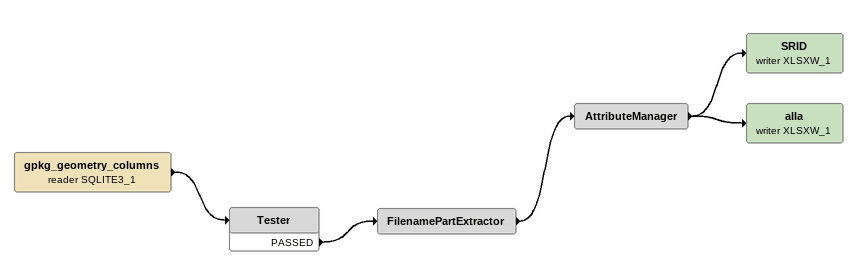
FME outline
gpkg_geometry_columns (reader SQLITE3_1)
    -> Tester
Tester
    PASSED -> FilenamePartExtractor
FilenamePartExtractor
    -> AttributeManager
AttributeManager
    -> SRID (writer XLSXW_1)
    -> alla (writer XLSXW_1)
SRID (writer XLSXW_1)
alla (writer XLSXW_1)
